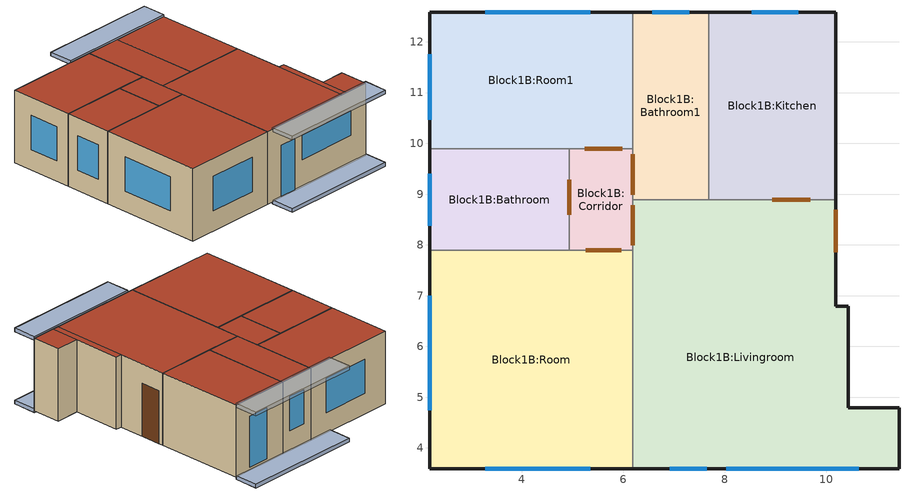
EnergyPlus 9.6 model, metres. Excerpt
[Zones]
Block1B:Kitchen
 floor ground (GroundFloor): 10.18,8.89 7.69,8.89 7.69,12.59 10.18,12.59 z0
 wall outside (ExternalWallBO.287): 10.18,8.89 10.18,12.59 7.69,12.59 z0:3
 wall to Block1B:Bathroom1 (Partition): 7.69,12.59 7.69,8.89 z0:3
 wall to Block1B:Livingroom (Partition): 7.69,8.89 10.18,8.89 z0:3
 window (triple_glazing): 9.45,12.59 8.53,12.59 z0.14:2.26
 door inside (InsideDoor): 8.94,8.89 9.69,8.89 z0.1:2.3
 roof outside (Roof): 7.69,8.89 10.18,8.89 10.18,12.59 7.69,12.59 z3
Block1B:Bathroom1
 floor ground (GroundFloor): 7.69,8.89 6.19,8.89 6.18,12.59 7.69,12.59 z0
 wall outside (ExternalWallBO.287): 7.69,12.59 6.18,12.59 z0:3
 wall to Block1B:Room1 (Partition): 6.18,12.59 6.19,9.89 z0:3
 wall to Block1B:Corridor (Partition): 6.19,9.89 6.19,8.89 z0:3
 wall to Block1B:Livingroom (Partition): 6.19,8.89 7.69,8.89 z0:3
 window (triple_glazing): 7.3,12.59 6.57,12.59 z0.84:2.26
 door inside (InsideDoor): 6.19,9.79 6.19,8.99 z0:2.19
 roof outside (Roof): 6.19,8.89 7.69,8.89 7.69,12.59 6.18,12.59 z3
Block1B:Livingroom
 floor ground (GroundFloor): 10.18,6.79 6.19,6.79 6.19,8.89 10.18,8.89 z0; 10.43,4.79 6.19,4.79 6.19,6.79 10.43,6.79 z0; 11.43,3.59 6.18,3.59 6.19,4.79 11.43,4.79 z0
 wall outside (ExternalWallBO.287): 6.18,3.59 11.43,3.59 11.43,4.79 10.43,4.79 10.43,6.79 10.18,6.79 10.18,8.89 z0:3
 wall to Block1B:Corridor (Partition_Rev): 6.19,8.89 6.19,7.89 z0:3
 wall to Block1B:Room (Partition): 6.19,7.89 6.18,3.59 z0:3
 window (triple_glazing): 8.03,3.59 10.64,3.59 z1.14:2.16; 6.92,3.59 7.64,3.59 z0.04:2.15
 door inside (InsideDoor_Rev): 6.19,8.78 6.19,7.99 z0:2.2
 door (ExternalDoor): 10.18,7.85 10.18,8.69 z0:2.2
 roof outside (Roof): 10.43,3.59 11.43,3.59 11.43,4.79 10.43,4.79 z3; 10.18,3.59 10.43,3.59 10.43,6.79 10.18,6.79 z3; 6.18,3.59 10.18,3.59 10.18,8.89 6.19,8.89 z3
Block1B:Room1
 floor ground (GroundFloor): 6.19,9.89 2.18,9.89 2.18,12.59 6.18,12.59 z0
 wall outside (ExternalWallBO.287): 6.18,12.59 2.18,12.59 2.18,9.89 z0:3
 wall to Block1B:Bathroom (Partition): 2.18,9.89 4.94,9.89 z0:3
 wall to Block1B:Corridor (Partition): 4.94,9.89 6.19,9.89 z0:3
 window (triple_glazing): 2.18,11.75 2.18,10.46 / 5.35,12.59 3.28,12.59 z0.84:2.26
 door inside (InsideDoor): 5.24,9.89 5.98,9.89 z0:2.19
 roof outside (Roof): 2.18,9.89 6.19,9.89 6.18,12.59 2.18,12.59 z3
Block1B:Corridor
 floor ground (GroundFloor): 6.19,7.89 4.94,7.89 4.94,9.89 6.19,9.89 z0
 wall to Block1B:Bathroom (Partition): 4.94,9.89 4.94,7.89 z0:3
 wall to Block1B:Room (Partition): 4.94,7.89 6.19,7.89 z0:3
 door inside (InsideDoor): 4.94,9.28 4.94,8.59 z0:2.19; 5.27,7.89 5.96,7.89 z0:2.2
 roof outside (Roof): 4.94,7.89 6.19,7.89 6.19,9.89 4.94,9.89 z3
Block1B:Bathroom
 floor ground (GroundFloor): 4.94,7.89 2.18,7.89 2.18,9.89 4.94,9.89 z0
 wall outside (ExternalWallBO.287): 2.18,9.89 2.18,7.89 z0:3
 wall to Block1B:Room (Partition): 2.18,7.89 4.94,7.89 z0:3
 window (triple_glazing): 2.18,9.4 2.18,8.37 z0.84:2.26
 roof outside (Roof): 2.18,7.89 4.94,7.89 4.94,9.89 2.18,9.89 z3
Block1B:Room
 floor ground (GroundFloor): 6.18,3.59 2.18,3.59 2.18,7.89 6.19,7.89 z0
 wall outside (ExternalWallBO.287): 2.18,7.89 2.18,3.59 6.18,3.59 z0:3
 window (triple_glazing): 2.18,7 2.18,4.74 / 3.28,3.59 5.35,3.59 z0.84:2.26
 roof outside (Roof): 2.18,3.59 6.18,3.59 6.19,7.89 2.18,7.89 z3
shading: 11.43,2.59 11.43,3.59 / 11.43,3.59 6.43,3.59 / 6.43,3.59 6.43,2.59 / 6.43,2.59 11.43,2.59 / 11.43,3.59 11.43,2.59 / 10.18,12.59 10.18,13.59 / 10.18,13.59 5.18,13.59 / 5.18,13.59 5.18,12.59 / 5.18,12.59 10.18,12.59 z-0.07:0.07; 11.43,2.59 11.43,3.59 / 11.43,3.59 6.43,3.59 / 6.43,3.59 6.43,2.59 / 6.43,2.59 11.43,2.59 / 11.43,3.59 11.43,2.59 / 10.18,12.59 10.18,13.59 / 10.18,13.59 5.18,13.59 / 5.18,13.59 5.18,12.59 / 5.18,12.59 10.18,12.59 z2.92:3.08; 11.43,2.59 6.43,2.59 6.43,3.59 11.43,3.59 z-0.07; 6.43,2.59 11.43,2.59 11.43,3.59 6.43,3.59 z0.07; 11.43,2.59 6.43,2.59 6.43,3.59 11.43,3.59 z2.92; 6.43,2.59 11.43,2.59 11.43,3.59 6.43,3.59 z3.08; 10.18,12.59 5.18,12.59 5.18,13.59 10.18,13.59 z-0.07; 5.18,12.59 10.18,12.59 10.18,13.59 5.18,13.59 z0.07; 10.18,12.59 5.18,12.59 5.18,13.59 10.18,13.59 z2.92; 5.18,12.59 10.18,12.59 10.18,13.59 5.18,13.59 z3.08
[Building]
Building: North Axis=0; Terrain=Suburbs; Loads Convergence Tolerance Value=0.04; Temperature Convergence Tolerance Value=0.4; Solar Distribution=FullExterior; Maximum Number of Warmup Days=25; Minimum Number of Warmup Days=6
[Site:Location]
Turin: Latitude=45.22; Longitude=7.65; Time Zone=1; Elevation=287
[SizingPeriod:DesignDay] Day of Month=15; Humidity Condition Type=WetBulb; Barometric Pressure=97924.4; Wind Direction=0; Rain Indicator=No; Snow Indicator=No
Name | Month | Day Type | Maximum DryBulb Temperature | Daily DryBulb Temperature Range | Wetbulb or DewPoint at Maximum DryBulb | Wind Speed | Daylight Saving Time Indicator | Solar Model Indicator | Sky Clearness
Summer Design Day Lug | 7 | SummerDesignDay | 30.9 | 10 | 22.3 | 0 | Yes | ASHRAEClearSky | 0.98
Winter Design Day | 1 | WinterDesignDay | -5.9 | 0 | -5.9 | 8.5 | No |  | 0
[Site:GroundTemperature:BuildingSurface]
18, 18, 18, 18, 18, 18, 18, 18, 18, 18, 18, 18
[Site:GroundTemperature:FCfactorMethod]
January Ground Temperature=1.99; February Ground Temperature=1.11; March Ground Temperature=2.67; April Ground Temperature=5.12; May Ground Temperature=11.52; June Ground Temperature=16.46; July Ground Temperature=19.79; August Ground Temperature=20.81; September Ground Temperature=19.08; October Ground Temperature=15.24; November Ground Temperature=10.12; December Ground Temperature=5.36
[Site:GroundTemperature:Shallow]
14, 14, 14, 14, 14, 14, 14, 14, 14, 14, 14, 14
[Site:GroundTemperature:Deep]
14, 14, 14, 14, 14, 14, 14, 14, 14, 14, 14, 14
[Site:GroundReflectance]
0.2, 0.2, 0.2, 0.2, 0.2, 0.2, 0.2, 0.2, 0.2, 0.2, 0.2, 0.2
[Site:GroundReflectance:SnowModifier]
2, 2
[Material] Roughness=Rough; Thermal Absorptance=0.9
Name | Thickness | Conductivity | Density | Specific Heat | Solar Absorptance | Visible Absorptance
Urea Formaldehyde Foam_.1327 | 0.1327 | 0.04 | 10 | 1400 | 0.6 | 0.6
Cast Concrete_.1 | 0.1 | 1.13 | 2000 | 1000 | 0.6 | 0.6
Floor/Roof Screed_.O7 | 0.07 | 0.41 | 1200 | 840 | 0.73 | 0.73
Timber Flooring_.O3 | 0.03 | 0.14 | 650 | 1200 | 0.78 | 0.78
Asphalt 1_.O1 | 0.01 | 0.7 | 2100 | 1000 | 0.85 | 0.9
MW Glass Wool (rolls)_.1445 | 0.798235 | 0.04 | 12 | 840 | 0.6 | 0.6
Plasterboard_.O13 | 0.013 | 0.25 | 2800 | 896 | 0.5 | 0.5
Gypsum Plasterboard_.O25 | 0.025 | 0.25 | 900 | 1000 | 0.5 | 0.5
Painted Oak_.O35 | 0.035 | 0.19 | 700 | 2390 | 0.5 | 0.5
Cement/plaster/mortar - cement plaster sand aggregate_.O25 | 0.025 | 0.72 | 1860 | 840 | 0.6 | 0.6
EPS Expanded Polystyrene (Heavyweight)_.1 | 0.443129 | 0.035 | 25 | 1400 | 0.6 | 0.6
Concrete Block (Medium)_.2 | 0.2 | 0.51 | 1400 | 1000 | 0.6 | 0.6
Gypsum Plastering_.O13 | 0.013 | 0.4 | 1000 | 1000 | 0.5 | 0.5
[Material:NoMass] Roughness=Rough; Thermal Absorptance=0.9; Solar Absorptance=0.7; Visible Absorptance=0.7
Name | Thermal Resistance
3_RVAL_3 | 0.18
5_RVAL_2; 6_RVAL_2 | 0.15
[WindowMaterial:Glazing] Optical Data Type=SpectralAverage; Thickness=0.003; Infrared Transmittance at Normal Incidence=0; Conductivity=0.9; Dirt Correction Factor for Solar and Visible Transmittance=1
Name | Solar Transmittance at Normal Incidence | Front Side Solar Reflectance at Normal Incidence | Back Side Solar Reflectance at Normal Incidence | Visible Transmittance at Normal Incidence | Front Side Visible Reflectance at Normal Incidence | Back Side Visible Reflectance at Normal Incidence | Front Side Infrared Hemispherical Emissivity | Back Side Infrared Hemispherical Emissivity
glass 2 | 0.837 | 0.075 | 0.075 | 0.898 | 0.081 | 0.081 | 0.84 | 0.84
glass 40 | 0.63 | 0.19 | 0.22 | 0.85 | 0.056 | 0.079 | 0.84 | 0.1
glass 41 | 0.63 | 0.22 | 0.19 | 0.85 | 0.079 | 0.056 | 0.1 | 0.84
[WindowMaterial:Gas]
air 12mm: Gas Type=Air; Thickness=0.012
[WindowMaterial:Blind]
blind_20001: Slat Orientation=Horizontal; Slat Width=0.025; Slat Separation=0.01875; Slat Thickness=0.001; Slat Angle=45; Slat Conductivity=0.9; Slat Beam Solar Transmittance=0; Front Side Slat Beam Solar Reflectance=0.8; Back Side Slat Beam Solar Reflectance=0.8; Slat Diffuse Solar Transmittance=0; Front Side Slat Diffuse Solar Reflectance=0.8; Back Side Slat Diffuse Solar Reflectance=0.8; Slat Beam Visible Transmittance=0; Front Side Slat Beam Visible Reflectance=0.8; Back Side Slat Beam Visible Reflectance=0.8; Slat Diffuse Visible Transmittance=0; Front Side Slat Diffuse Visible Reflectance=0.8; Back Side Slat Diffuse Visible Reflectance=0.8; Slat Infrared Hemispherical Transmittance=0; Front Side Slat Infrared Hemispherical Emissivity=0.9; Back Side Slat Infrared Hemispherical Emissivity=0.9; Blind to Glass Distance=0.015; Blind Top Opening Multiplier=0.5; Blind Bottom Opening Multiplier=0.5; Blind Left Side Opening Multiplier=0.5; Blind Right Side Opening Multiplier=0.5; Minimum Slat Angle=0; Maximum Slat Angle=180
[Construction]
GroundFloor: Urea Formaldehyde Foam_.1327, Cast Concrete_.1, Floor/Roof Screed_.O7, Timber Flooring_.O3
Roof: Asphalt 1_.O1, MW Glass Wool (rolls)_.1445, 3_RVAL_3, Plasterboard_.O13
Partition: Gypsum Plasterboard_.O25, 5_RVAL_2, Gypsum Plasterboard_.O25
Partition_Rev: Gypsum Plasterboard_.O25, 6_RVAL_2, Gypsum Plasterboard_.O25
InsideDoor; InsideDoor_Rev; ExternalDoor: Painted Oak_.O35
ExternalWallBO.287: Cement/plaster/mortar - cement plaster sand aggregate_.O25, EPS Expanded Polystyrene (Heavyweight)_.1, Concrete Block (Medium)_.2, Gypsum Plastering_.O13
triple_glazing: glass 40, air 12mm, glass 2, air 12mm, glass 41
[Zone] Type=1; Multiplier=1; Zone Inside Convection Algorithm=TARP; Part of Total Floor Area=Yes
Name | Volume | Floor Area
Block1B:Kitchen | 20.5431 | 6.8477
Block1B:Bathroom1 | 13.3294 | 4.4431
Block1B:Room1 | 24.5842 | 8.1947
Block1B:Corridor | 6.1031 | 2.0344
Block1B:Bathroom | 12.9907 | 4.3302
Block1B:Livingroom | 56.0253 | 18.6751
Block1B:Room | 41.8832 | 13.9611
[WindowShadingControl] Shading Type=InteriorBlind; Setpoint=18.5867; Shading Control Is Scheduled=No; Glare Control Is Active=No; Shading Device Material=blind_20001; Type of Slat Angle Control for Blinds=FixedSlatAngle; Setpoint 2=191.953; Multiple Surface Control Type=Sequential
Name | Zone | Shading Control Type | Daylighting Control Object | Fenestration Surface 1 | Fenestration Surface 2
1001-Block1B:Kitchen | Block1B:Kitchen | OnIfHighOutdoorAirTempAndHighSolarOnWindow | Block1B:Kitchen | Block1B:Kitchen_Wall_5_0_0_0_0_0_Win
1001-Block1B:Bathroom1 | Block1B:Bathroom1 | AlwaysOn | Block1B:Bathroom1 | Block1B:Bathroom1_Wall_6_0_0_0_0_0_Win
1001-Block1B:Room1 | Block1B:Room1 | AlwaysOn | Block1B:Room1 | Block1B:Room1_Wall_2_0_0_0_0_0_Win | Block1B:Room1_Wall_6_0_0_0_0_0_Win
1001-Block1B:Bathroom | Block1B:Bathroom | AlwaysOn | Block1B:Bathroom | Block1B:Bathroom_Wall_2_0_0_0_0_0_Win
1001-Block1B:Livingroom | Block1B:Livingroom | AlwaysOn | Block1B:Livingroom | Block1B:Livingroom_Wall_4_0_0_0_0_1_Win | Block1B:Livingroom_Wall_4_0_0_1_0_0_Win
1001-Block1B:Room | Block1B:Room | AlwaysOn | Block1B:Room | Block1B:Room_Wall_2_0_0_0_0_0_Win | Block1B:Room_Wall_3_0_0_0_0_0_Win
[People] Number of People Calculation Method=People/Area; Fraction Radiant=0.3; Sensible Heat Fraction=AutoCalculate; Carbon Dioxide Generation Rate=3.82e-08; Enable ASHRAE 55 Comfort Warnings=No; Mean Radiant Temperature Calculation Type=ZoneAveraged; Work Efficiency Schedule=Work efficiency; Clothing Insulation Calculation Method=ClothingInsulationSchedule; Air Velocity Schedule=AirVelocitySchedule
Name | Zone or ZoneList or Space or SpaceList | Number of People Schedule | People per Floor Area | Activity Level Schedule | Clothing Insulation Schedule
People Block1B:Kitchen | Block1B:Kitchen | Dwell_DomKitchen_Occ | 0.0237037 | Activity Schedule 11476 | Clothing Schedule 11476
People Block1B:Bathroom1 | Block1B:Bathroom1 | Dwell_DomToilet_Occ | 0.0243172 | Activity Schedule 11483 | Clothing Schedule 11483
People Block1B:Room1 | Block1B:Room1 | Dwell_DomBed_Occ | 0.0229388 | Activity Schedule 11491 | Clothing Schedule 11491
People Block1B:Corridor | Block1B:Corridor | Dwell_DomCirculation_Occ | 0.0155039 | Activity Schedule 11499 | Clothing Schedule 11499
People Block1B:Bathroom | Block1B:Bathroom | Dwell_DomToilet_Occ | 0.0243172 | Activity Schedule 11507 | Clothing Schedule 11507
People Block1B:Livingroom | Block1B:Livingroom | Dwell_DomDining_Occ | 0.04 | Activity Schedule 11514 | Clothing Schedule 11514
People Block1B:Room | Block1B:Room | Dwell_DomBed_Occ | 0.0229388 | Activity Schedule 11527 | Clothing Schedule 11527
[Lights] Design Level Calculation Method=Watts/Area; Watts per Zone Floor Area=9.41347; Return Air Fraction=0; Fraction Radiant=0.42; Fraction Visible=0.18; Fraction Replaceable=1
Name | Zone or ZoneList or Space or SpaceList | Schedule | EndUse Subcategory
Block1B:Kitchen General lighting | Block1B:Kitchen | Dwell_DomKitchen_Light | ELECTRIC EQUIPMENT#Block1B:Kitchen#GeneralLights
Block1B:Bathroom1 General lighting | Block1B:Bathroom1 | Dwell_DomToilet_Light | ELECTRIC EQUIPMENT#Block1B:Bathroom1#GeneralLights
Block1B:Room1 General lighting | Block1B:Room1 | Dwell_DomBed_Light | ELECTRIC EQUIPMENT#Block1B:Room1#GeneralLights
Block1B:Corridor General lighting | Block1B:Corridor | Dwell_DomCirculation_Light | ELECTRIC EQUIPMENT#Block1B:Corridor#GeneralLights
Block1B:Bathroom General lighting | Block1B:Bathroom | Dwell_DomToilet_Light | ELECTRIC EQUIPMENT#Block1B:Bathroom#GeneralLights
Block1B:Livingroom General lighting | Block1B:Livingroom | Dwell_DomDining_Light | ELECTRIC EQUIPMENT#Block1B:Livingroom#GeneralLights
Block1B:Room General lighting | Block1B:Room | Dwell_DomBed_Light | ELECTRIC EQUIPMENT#Block1B:Room#GeneralLights
[OtherEquipment] Fuel Type=Electricity; Design Level Calculation Method=Watts/Area; Fraction Latent=0; Fraction Radiant=0.2; Fraction Lost=0; Carbon Dioxide Generation Rate=0
Name | Zone or ZoneList or Space or SpaceList | Schedule | Power per Zone Floor Area | EndUse Subcategory
Block1B:Kitchen Equipment gain 1 | Block1B:Kitchen | Dwell_DomKitchen_Equip | 30.28 | ELECTRIC EQUIPMENT#Block1B:Kitchen#05
Block1B:Bathroom1 Equipment gain 1 | Block1B:Bathroom1 | Dwell_DomToilet_Equip | 1.61 | ELECTRIC EQUIPMENT#Block1B:Bathroom1#05
Block1B:Room1 Equipment gain 1 | Block1B:Room1 | Dwell_DomBed_Equip | 3.58 | ELECTRIC EQUIPMENT#Block1B:Room1#05
Block1B:Corridor Equipment gain 1 | Block1B:Corridor | Dwell_DomCirculation_Equip | 1.57 | ELECTRIC EQUIPMENT#Block1B:Corridor#05
Block1B:Bathroom Equipment gain 1 | Block1B:Bathroom | Dwell_DomToilet_Equip | 1.61 | ELECTRIC EQUIPMENT#Block1B:Bathroom#05
Block1B:Livingroom Equipment gain 1 | Block1B:Livingroom | Dwell_DomDining_Equip | 3.06 | ELECTRIC EQUIPMENT#Block1B:Livingroom#05
Block1B:Room Equipment gain 1 | Block1B:Room | Dwell_DomBed_Equip | 3.58 | ELECTRIC EQUIPMENT#Block1B:Room#05
[Daylighting:Controls] Daylighting Method=SplitFlux; Availability Schedule=On; Lighting Control Type=Continuous; Minimum Input Power Fraction for Continuous or ContinuousOff Dimming Control=0.1; Minimum Light Output Fraction for Continuous or ContinuousOff Dimming Control=0.1; Number of Stepped Control Steps=1; Probability Lighting will be Reset When Needed in Manual Stepped Control=1; Glare Calculation Azimuth Angle of View Direction Clockwise from Zone yAxis=0; Maximum Allowable Discomfort Glare Index=22; DElight Gridding Resolution=1; Fraction of Lights Controlled by Reference Point 1=1
Name | Zone or Space | Glare Calculation Daylighting Reference Point | Daylighting Reference Point 1 | Illuminance Setpoint at Reference Point 1
Block1B:Kitchen | Block1B:Kitchen | Block1B:Kitchen Ref Point 1 | Block1B:Kitchen Ref Point 1 | 300
Block1B:Bathroom1 | Block1B:Bathroom1 | Block1B:Bathroom1 Ref Point 1 | Block1B:Bathroom1 Ref Point 1 | 100
Block1B:Room1 | Block1B:Room1 | Block1B:Room1 Ref Point 1 | Block1B:Room1 Ref Point 1 | 100
Block1B:Corridor | Block1B:Corridor | Block1B:Corridor Ref Point 1 | Block1B:Corridor Ref Point 1 | 100
Block1B:Bathroom | Block1B:Bathroom | Block1B:Bathroom Ref Point 1 | Block1B:Bathroom Ref Point 1 | 100
Block1B:Livingroom | Block1B:Livingroom | Block1B:Livingroom Ref Point 1 | Block1B:Livingroom Ref Point 1 | 150
Block1B:Room | Block1B:Room | Block1B:Room Ref Point 1 | Block1B:Room Ref Point 1 | 100
[ZoneInfiltration:DesignFlowRate] Schedule=On 24/7; Design Flow Rate Calculation Method=Flow/zone; Constant Term Coefficient=1; Temperature Term Coefficient=0; Velocity Term Coefficient=0; Velocity Squared Term Coefficient=0
Name | Zone or ZoneList | Design Flow Rate
Block1B:Kitchen Infiltration | Block1B:Kitchen | 0.002853
Block1B:Bathroom1 Infiltration | Block1B:Bathroom1 | 0.001851
Block1B:Room1 Infiltration | Block1B:Room1 | 0.003414
Block1B:Corridor Infiltration | Block1B:Corridor | 0.000848
Block1B:Bathroom Infiltration | Block1B:Bathroom | 0.001804
Block1B:Livingroom Infiltration | Block1B:Livingroom | 0.007781
Block1B:Room Infiltration | Block1B:Room | 0.005817
[ZoneVentilation:DesignFlowRate] Schedule=Summer (Northern Hemisphere); Design Flow Rate Calculation Method=AirChanges/Hour; Air Changes per Hour=5.23065; Ventilation Type=NATURAL; Fan Pressure Rise=0; Fan Total Efficiency=1; Constant Term Coefficient=1; Temperature Term Coefficient=0; Velocity Term Coefficient=0; Velocity Squared Term Coefficient=0; Minimum Indoor Temperature=24; Maximum Indoor Temperature=100; Delta Temperature=2; Minimum Outdoor Temperature=-100; Maximum Outdoor Temperature=26; Maximum Wind Speed=40
Name | Zone or ZoneList
Block1B:Kitchen Nat Vent | Block1B:Kitchen
Block1B:Bathroom1 Nat Vent | Block1B:Bathroom1
Block1B:Room1 Nat Vent | Block1B:Room1
Block1B:Corridor Nat Vent | Block1B:Corridor
Block1B:Bathroom Nat Vent | Block1B:Bathroom
Block1B:Livingroom Nat Vent | Block1B:Livingroom
Block1B:Room Nat Vent | Block1B:Room
[DesignSpecification:ZoneAirDistribution] Zone Air Distribution Effectiveness in Cooling Mode=1; Zone Air Distribution Effectiveness in Heating Mode=1
Block1B:Kitchen; Block1B:Bathroom1; Block1B:Room1; Block1B:Corridor; Block1B:Bathroom; Block1B:Livingroom; Block1B:Room
[Sizing:Zone] Zone Cooling Design Supply Air Temperature Input Method=SupplyAirTemperature; Zone Cooling Design Supply Air Temperature=12; Zone Cooling Design Supply Air Temperature Difference=0; Zone Heating Design Supply Air Temperature Input Method=SupplyAirTemperature; Zone Heating Design Supply Air Temperature=35; Zone Heating Design Supply Air Temperature Difference=0; Zone Cooling Design Supply Air Humidity Ratio=0.0077; Zone Heating Design Supply Air Humidity Ratio=0.0156; Zone Heating Sizing Factor=1.25; Zone Cooling Sizing Factor=1.15; Cooling Design Air Flow Method=DesignDay; Cooling Minimum Air Flow Fraction=0; Heating Design Air Flow Method=DesignDay; Account for Dedicated Outdoor Air System=No; Dedicated Outdoor Air System Control Strategy=NeutralSupplyAir; Dedicated Outdoor Air Low Setpoint Temperature for Design=autosize; Dedicated Outdoor Air High Setpoint Temperature for Design=autosize
Name | Design Specification Zone Air Distribution Object
Block1B:Kitchen | Block1B:Kitchen
Block1B:Bathroom1 | Block1B:Bathroom1
Block1B:Room1 | Block1B:Room1
Block1B:Corridor | Block1B:Corridor
Block1B:Bathroom | Block1B:Bathroom
Block1B:Livingroom | Block1B:Livingroom
Block1B:Room | Block1B:Room
[ZoneControl:Thermostat] Control Type Schedule=Zone Control Type Sched
Name | Zone or ZoneList | Control 1
Block1B:Kitchen Thermostat | Block1B:Kitchen | Dual Setpoint - Zone Block1B:Kitchen
Block1B:Bathroom1 Thermostat | Block1B:Bathroom1 | Dual Setpoint - Zone Block1B:Bathroom1
Block1B:Room1 Thermostat | Block1B:Room1 | Dual Setpoint - Zone Block1B:Room1
Block1B:Corridor Thermostat | Block1B:Corridor | Dual Setpoint - Zone Block1B:Corridor
Block1B:Bathroom Thermostat | Block1B:Bathroom | Dual Setpoint - Zone Block1B:Bathroom
Block1B:Livingroom Thermostat | Block1B:Livingroom | Dual Setpoint - Zone Block1B:Livingroom
Block1B:Room Thermostat | Block1B:Room | Dual Setpoint - Zone Block1B:Room
[ThermostatSetpoint:DualSetpoint]
Name | Heating Setpoint Temperature Schedule | Cooling Setpoint Temperature Schedule
Dual Setpoint - Zone Block1B:Kitchen | Block1B:Kitchen Heating Setpoint Schedule | Block1B:Kitchen Cooling SP Sch
Dual Setpoint - Zone Block1B:Bathroom1 | Block1B:Bathroom1 Heating Setpoint Schedule | Block1B:Bathroom1 Cooling SP Sch
Dual Setpoint - Zone Block1B:Room1 | Block1B:Room1 Heating Setpoint Schedule | Block1B:Room1 Cooling SP Sch
Dual Setpoint - Zone Block1B:Corridor | Block1B:Corridor Heating Setpoint Schedule | Block1B:Corridor Cooling SP Sch
Dual Setpoint - Zone Block1B:Bathroom | Block1B:Bathroom Heating Setpoint Schedule | Block1B:Bathroom Cooling SP Sch
Dual Setpoint - Zone Block1B:Livingroom | Block1B:Livingroom Heating Setpoint Schedule | Block1B:Livingroom Cooling SP Sch
Dual Setpoint - Zone Block1B:Room | Block1B:Room Heating Setpoint Schedule | Block1B:Room Cooling SP Sch
[ZoneHVAC:IdealLoadsAirSystem] Maximum Heating Supply Air Temperature=35; Minimum Cooling Supply Air Temperature=12; Maximum Heating Supply Air Humidity Ratio=0.0156; Minimum Cooling Supply Air Humidity Ratio=0.0077; Heating Limit=LimitCapacity; Maximum Heating Air Flow Rate=Autosize; Maximum Sensible Heating Capacity=Autosize; Cooling Limit=LimitFlowRateAndCapacity; Maximum Cooling Air Flow Rate=Autosize; Maximum Total Cooling Capacity=Autosize; Dehumidification Control Type=None; Humidification Control Type=None; Outdoor Air Economizer Type=NoEconomizer; Heat Recovery Type=None
Name | Heating Availability Schedule | Cooling Availability Schedule
Block1B:Kitchen Ideal Loads Air | Block1B:Kitchen Heating Availability Sch | Block1B:Kitchen Cooling Availability Sch
Block1B:Bathroom1 Ideal Loads Air | Block1B:Bathroom1 Heating Availability Sch | Block1B:Bathroom1 Cooling Availability Sch
Block1B:Room1 Ideal Loads Air | Block1B:Room1 Heating Availability Sch | Block1B:Room1 Cooling Availability Sch
Block1B:Corridor Ideal Loads Air | Block1B:Corridor Heating Availability Sch | Block1B:Corridor Cooling Availability Sch
Block1B:Bathroom Ideal Loads Air | Block1B:Bathroom Heating Availability Sch | Block1B:Bathroom Cooling Availability Sch
Block1B:Livingroom Ideal Loads Air | Block1B:Livingroom Heating Availability Sch | Block1B:Livingroom Cooling Availability Sch
Block1B:Room Ideal Loads Air | Block1B:Room Heating Availability Sch | Block1B:Room Cooling Availability Sch
[Zone equipment]
Block1B:Kitchen: Block1B:Kitchen Ideal Loads Air
Block1B:Bathroom1: Block1B:Bathroom1 Ideal Loads Air
Block1B:Room1: Block1B:Room1 Ideal Loads Air
Block1B:Corridor: Block1B:Corridor Ideal Loads Air
Block1B:Bathroom: Block1B:Bathroom Ideal Loads Air
Block1B:Livingroom: Block1B:Livingroom Ideal Loads Air
Block1B:Room: Block1B:Room Ideal Loads Air
[EnergyManagementSystem:Sensor]
Name | OutputVariable or OutputMeter Index Key | OutputVariable or OutputMeter
Tin_Kitchen | Block1B:Kitchen | Zone Mean Air Temperature
Tin_Bathroom1 | Block1B:Bathroom1 | Zone Mean Air Temperature
Tin_Room1 | Block1B:Room1 | Zone Mean Air Temperature
Tin_Corridor | Block1B:Corridor | Zone Mean Air Temperature
Tin_Bathroom | Block1B:Bathroom | Zone Mean Air Temperature
Tin_Linvingroom | Block1B:Livingroom | Zone Mean Air Temperature
Tin_Room | Block1B:Room | Zone Mean Air Temperature
Tout | Environment | Site Outdoor Air Drybulb Temperature
Rad | Environment | Site Direct Solar Radiation Rate per Area
[ENERGYMANAGEMENTSYSTEM:SENSOR]
Electricity_Facility: OutputVariable or OutputMeter Index Key=Facility; OutputVariable or OutputMeter=Electricity:Facility
[EnergyManagementSystem:Actuator] Actuated Component Type=Window Shading Control; Actuated Component Control Type=Control Status
Name | Actuated Component Unique
Block1B:Bathroom1_Wall_6_0_0_0_0_0_Win_Shading_Deploy_Status | Block1B:Bathroom1_Wall_6_0_0_0_0_0_Win
Block1B:Room1_Wall_2_0_0_0_0_0_Win_Shading_Deploy_Status | Block1B:Room1_Wall_2_0_0_0_0_0_Win
Block1B:Room1_Wall_6_0_0_0_0_0_Win_Shading_Deploy_Status | Block1B:Room1_Wall_6_0_0_0_0_0_Win
Block1B:Bathroom_Wall_2_0_0_0_0_0_Win_Shading_Deploy_Status | Block1B:Bathroom_Wall_2_0_0_0_0_0_Win
Block1B:Livingroom_Wall_4_0_0_0_0_1_Win_Shading_Deploy_Status | Block1B:Livingroom_Wall_4_0_0_0_0_1_Win
Block1B:Livingroom_Wall_4_0_0_1_0_0_Win_Shading_Deploy_Status | Block1B:Livingroom_Wall_4_0_0_1_0_0_Win
Block1B:Room_Wall_2_0_0_0_0_0_Win_Shading_Deploy_Status | Block1B:Room_Wall_2_0_0_0_0_0_Win
Block1B:Room_Wall_3_0_0_0_0_0_Win_Shading_Deploy_Status | Block1B:Room_Wall_3_0_0_0_0_0_Win
[ENERGYMANAGEMENTSYSTEM:PROGRAMCALLINGMANAGER]
SBEP EMS Runtime: BeginTimestepBeforePredictor; donothing
Window Shading Device EMS Controller: BeginTimestepBeforePredictor; Set_Shade_Control_State
Init Window Shading Device Control Constants: BeginNewEnvironment; InitializeShadeControlFlags
[EnergyManagementSystem:Program]
Set_Shade_Control_State: RUN Set_Globals; RUN Compute_ToutThresh; IF Tin_Bathroom1 > X && Rad > Y && Tout > ToutTh; SET Block1B:Bathroom1_Wall_6_0_0_0_0_0_Win_Shading_Deploy_Status = Shade_Status_Interior_Blind_On; ELSE; SET Block1B:Bathroom1_Wall_6_0_0_0_0_0_Win_Shading_Deploy_Status = Shade_Status_Off; ENDIF; IF Tin_Room1 > X && Rad > Y && Tout > ToutTh; SET Block1B:Room1_Wall_2_0_0_0_0_0_Win_Shading_Deploy_Status = Shade_Status_Interior_Blind_On; SET Block1B:Room1_Wall_6_0_0_0_0_0_Win_Shading_Deploy_Status = Shade_Status_Interior_Blind_On; ELSE; SET Block1B:Room1_Wall_2_0_0_0_0_0_Win_Shading_Deploy_Status = Shade_Status_Off; SET Block1B:Room1_Wall_6_0_0_0_0_0_Win_Shading_Deploy_Status = Shade_Status_Off; ENDIF; IF Tin_Bathroom > X && Rad > Y && Tout > ToutTh; SET Block1B:Bathroom_Wall_2_0_0_0_0_0_Win_Shading_Deploy_Status = Shade_Status_Interior_Blind_On; ELSE; SET Block1B:Bathroom_Wall_2_0_0_0_0_0_Win_Shading_Deploy_Status = Shade_Status_Off; ENDIF; IF Tin_Linvingroom > X && Rad > Y && Tout > ToutTh; SET Block1B:Livingroom_Wall_4_0_0_0_0_1_Win_Shading_Deploy_Status = Shade_Status_Interior_Blind_On; SET Block1B:Livingroom_Wall_4_0_0_1_0_0_Win_Shading_Deploy_Status = Shade_Status_Interior_Blind_On; ELSE; SET Block1B:Livingroom_Wall_4_0_0_0_0_1_Win_Shading_Deploy_Status = Shade_Status_Off; SET Block1B:Livingroom_Wall_4_0_0_1_0_0_Win_Shading_Deploy_Status = Shade_Status_Off; ENDIF; IF Tin_Room > X && Rad > Y && Tout > ToutTh; SET Block1B:Room_Wall_2_0_0_0_0_0_Win_Shading_Deploy_Status = Shade_Status_Interior_Blind_On; SET Block1B:Room_Wall_3_0_0_0_0_0_Win_Shading_Deploy_Status = Shade_Status_Interior_Blind_On; ELSE; SET Block1B:Room_Wall_2_0_0_0_0_0_Win_Shading_Deploy_Status = Shade_Status_Off; SET Block1B:Room_Wall_3_0_0_0_0_0_Win_Shading_Deploy_Status = Shade_Status_Off; ENDIF
InitializeShadeControlFlags: Set Shade_Status_None = 0.0 - 1.0; Set Shade_Status_Off = 0.0; Set Shade_Status_Interior_Shade_On = 1.0; Set Shade_Status_Switchable_Dark = 2.0; Set Shade_Status_Exterior_Shade_On = 3.0; Set Shade_Status_Interior_Blind_On = 6.0; Set Shade_Status_Exterior_Blind_On = 7.0; Set Shade_Status_Between_Glass_Shade_On = 8.0; Set Shade_Status_Between_Glass_Blind_On = 9.0
[EnergyManagementSystem:Subroutine]
Compute_ToutThresh: SET ToutTh = @TrendAverage ToutLog 1008; SET ToutTh = ToutTh + Z; IF ToutTh > 33; SET ToutTh = 33; ENDIF
Set_Globals: SET X = 24; SET Y = 300; SET Z = -2
[EnergyManagementSystem:GlobalVariable]
X
Y
Z
ToutTh
Shade_Status_None
Shade_Status_Off
Shade_Status_Interior_Shade_On
Shade_Status_Switchable_Dark
Shade_Status_Exterior_Shade_On
Shade_Status_Interior_Blind_On
Shade_Status_Exterior_Blind_On
Shade_Status_Between_Glass_Shade_On
Shade_Status_Between_Glass_Blind_On
[ENERGYMANAGEMENTSYSTEM:GLOBALVARIABLE]
SBEP_Keepalive
[ENERGYMANAGEMENTSYSTEM:OUTPUTVARIABLE]
Electricity_Facility: EMS Variable=Electricity_Facility; Type of Data in Variable=Summed; Update Frequency=SystemTimestep
[EnergyManagementSystem:TrendVariable]
ToutLog: EMS Variable=Tout; Number of Timesteps to be Logged=1200
[EXTERNALINTERFACE:FUNCTIONALMOCKUPUNITEXPORT:FROM:VARIABLE]
Name | OutputVariable Index Key | OutputVariable | FMU Variable
 | EMS | Electricity_Facility | Electricity_Facility
 | BLOCK1B:KITCHEN | Zone Mean Air Temperature | Zone_Mean_Air_Temperature_KITCHEN
[EXTERNALINTERFACE:FUNCTIONALMOCKUPUNITEXPORT:TO:ACTUATOR]
KITCHEN_Heating_Setpoint: Actuated Component Unique=BLOCK1B:KITCHEN; Actuated Component Type=Zone Temperature Control; Actuated Component Control Type=Heating Setpoint; FMU Variable=KITCHEN_Heating_Setpoint_FMU; Initial Value=20
[WaterUse:Equipment]
Name | EndUse Subcategory | Peak Flow Rate | Flow Rate Fraction Schedule | Target Temperature Schedule | Hot Water Supply Temperature Schedule | Cold Water Supply Temperature Schedule | Zone
DHW Block1B:Kitchen | DHW Block1B:Kitchen | 5.25591e-07 | Dwell_DomKitchen_Occ | DHW Supply Temperature Block1B:Kitchen | DHW Supply Temperature Block1B:Kitchen | DHW Mains Temperature Block1B:Kitchen | Block1B:Kitchen
DHW Block1B:Bathroom1 | DHW Block1B:Bathroom1 | 1.1294e-06 | Dwell_DomToilet_Occ | DHW Supply Temperature Block1B:Bathroom1 | DHW Supply Temperature Block1B:Bathroom1 | DHW Mains Temperature Block1B:Bathroom1 | Block1B:Bathroom1
DHW Block1B:Room1 | DHW Block1B:Room1 | 1.37879e-07 | Dwell_DomBed_Occ | DHW Supply Temperature Block1B:Room1 | DHW Supply Temperature Block1B:Room1 | DHW Mains Temperature Block1B:Room1 | Block1B:Room1
DHW Block1B:Corridor | DHW Block1B:Corridor | 9.08338e-08 | Dwell_DomCirculation_Occ | DHW Supply Temperature Block1B:Corridor | DHW Supply Temperature Block1B:Corridor | DHW Mains Temperature Block1B:Corridor | Block1B:Corridor
DHW Block1B:Bathroom | DHW Block1B:Bathroom | 1.10071e-06 | Dwell_DomToilet_Occ | DHW Supply Temperature Block1B:Bathroom | DHW Supply Temperature Block1B:Bathroom | DHW Mains Temperature Block1B:Bathroom | Block1B:Bathroom
DHW Block1B:Livingroom | DHW Block1B:Livingroom | 1.02772e-06 | Dwell_DomDining_Occ | DHW Supply Temperature Block1B:Livingroom | DHW Supply Temperature Block1B:Livingroom | DHW Mains Temperature Block1B:Livingroom | Block1B:Livingroom
DHW Block1B:Room | DHW Block1B:Room | 2.34901e-07 | Dwell_DomBed_Occ | DHW Supply Temperature Block1B:Room | DHW Supply Temperature Block1B:Room | DHW Mains Temperature Block1B:Room | Block1B:Room
[Schedule:Day:Hourly]
Summer Control Type Day Sch; Winter Control Type Day Sch: 4, 4, 4, 4, 4, 4, 4, 4, 4, 4, 4, 4, 4, 4, 4, 4, 4, 4, 4, 4, 4, 4, 4, 4
[Schedule:Week:Daily]
Summer Control Type Week Sch: Summer Control Type Day Sch, Summer Control Type Day Sch, Summer Control Type Day Sch, Summer Control Type Day Sch, Summer Control Type Day Sch, Summer Control Type Day Sch, Summer Control Type Day Sch, Summer Control Type Day Sch, Summer Control Type Day Sch, Summer Control Type Day Sch, Summer Control Type Day Sch, Summer Control Type Day Sch
Winter Control Type Week Sch: Winter Control Type Day Sch, Winter Control Type Day Sch, Winter Control Type Day Sch, Winter Control Type Day Sch, Winter Control Type Day Sch, Winter Control Type Day Sch, Winter Control Type Day Sch, Winter Control Type Day Sch, Winter Control Type Day Sch, Winter Control Type Day Sch, Winter Control Type Day Sch, Winter Control Type Day Sch
[Schedule:Year]
Zone Control Type Sched: Winter Control Type Week Sch, 1, 1, 3, 31, Summer Control Type Week Sch, 4, 1, 9, 30, Winter Control Type Week Sch, 10, 1, 12, 31
[Schedule:Compact]
On; On 24/7: Through: 12/31, For: AllDays, Until: 24:00, 1
Work efficiency: Through: 12/31, For: AllDays, Until: 24:00, 0
AirVelocitySchedule: Through: 12/31, For: AllDays, Until: 24:00, .137
Summer (Northern Hemisphere); Block1B:Kitchen Cooling Availability Sch; Block1B:Bathroom1 Cooling Availability Sch; Block1B:Room1 Cooling Availability Sch; Block1B:Corridor Cooling Availability Sch; Block1B:Bathroom Cooling Availability Sch; Block1B:Livingroom Cooling Availability Sch; Block1B:Room Cooling Availability Sch: Through: 31 Mar, For: AllDays, Until: 24:00, 0, Through: 30 Sep, For: AllDays, Until: 24:00, 1, Through: 31 Dec, For: AllDays, Until: 24:00, 0
Dwell_DomToilet_Occ; Dwell_DomDining_Occ: Through: 31 Dec, For: Weekdays SummerDesignDay, Until: 06:00, 0, Until: 07:00, 0.25, Until: 09:00, 1, Until: 10:00, 0.25, Until: 18:00, 0, Until: 19:00, 0.5, Until: 21:00, 1, Until: 22:00, 0.3, Until: 24:00, 0, For: Weekends, Until: 06:00, 0, Until: 07:00, 0.25, Until: 09:00, 1, Until: 10:00, 0.25, Until: 18:00, 0, Until: 19:00, 0.5, Until: 21:00, 1, Until: 22:00, 0.3, Until: 24:00, 0, For: Holidays, Until: 06:00, 0, Until: 07:00, 0.25, Until: 09:00, 1, Until: 10:00, 0.25, Until: 18:00, 0, Until: 19:00, 0.5, Until: 21:00, 1, Until: 22:00, 0.3, Until: 24:00, 0, For: WinterDesignDay AllOtherDays, Until: 24:00, 0
Dwell_DomToilet_Light; Dwell_DomDining_Light: Through: 31 Dec, For: Weekdays SummerDesignDay, Until: 06:00, 0, Until: 10:00, 1, Until: 18:00, 0, Until: 22:00, 1, Until: 24:00, 0, For: Weekends, Until: 06:00, 0, Until: 10:00, 1, Until: 18:00, 0, Until: 22:00, 1, Until: 24:00, 0, For: Holidays, Until: 06:00, 0, Until: 10:00, 1, Until: 18:00, 0, Until: 22:00, 1, Until: 24:00, 0, For: WinterDesignDay AllOtherDays, Until: 24:00, 0
Dwell_DomToilet_Equip: Through: 31 Dec, For: Weekdays SummerDesignDay, Until: 07:00, 0.06196, Until: 08:00, 0.53098, Until: 09:00, 1, Until: 10:00, 0.53098, Until: 17:00, 0.06196, Until: 18:00, 0.29647, Until: 19:00, 0.53098, Until: 20:00, 0.76549, Until: 22:00, 1, Until: 23:00, 0.76549, Until: 24:00, 0.29647, For: Weekends, Until: 07:00, 0.06196, Until: 08:00, 0.53098, Until: 09:00, 1, Until: 10:00, 0.53098, Until: 17:00, 0.06196, Until: 18:00, 0.29647, Until: 19:00, 0.53098, Until: 20:00, 0.76549, Until: 22:00, 1, Until: 23:00, 0.76549, Until: 24:00, 0.29647, For: Holidays, Until: 07:00, 0.06196, Until: 08:00, 0.53098, Until: 09:00, 1, Until: 10:00, 0.53098, Until: 17:00, 0.06196, Until: 18:00, 0.29647, Until: 19:00, 0.53098, Until: 20:00, 0.76549, Until: 22:00, 1, Until: 23:00, 0.76549, Until: 24:00, 0.29647, For: WinterDesignDay AllOtherDays, Until: 24:00, 0
Dwell_DomBed_Occ: Through: 31 Dec, For: Weekdays SummerDesignDay, Until: 07:00, 1, Until: 08:00, 0.5, Until: 09:00, 0.25, Until: 22:00, 0, Until: 23:00, 0.25, Until: 24:00, 0.75, For: Weekends, Until: 07:00, 1, Until: 08:00, 0.5, Until: 09:00, 0.25, Until: 22:00, 0, Until: 23:00, 0.25, Until: 24:00, 0.75, For: Holidays, Until: 07:00, 1, Until: 08:00, 0.5, Until: 09:00, 0.25, Until: 22:00, 0, Until: 23:00, 0.25, Until: 24:00, 0.75, For: WinterDesignDay AllOtherDays, Until: 24:00, 0
Dwell_DomBed_Light; Dwell_DomKitchen_Occ: Through: 31 Dec, For: Weekdays SummerDesignDay, Until: 07:00, 0, Until: 10:00, 1, Until: 19:00, 0, Until: 23:00, 0.2, Until: 24:00, 0, For: Weekends, Until: 07:00, 0, Until: 10:00, 1, Until: 19:00, 0, Until: 23:00, 0.2, Until: 24:00, 0, For: Holidays, Until: 07:00, 0, Until: 10:00, 1, Until: 19:00, 0, Until: 23:00, 0.2, Until: 24:00, 0, For: WinterDesignDay AllOtherDays, Until: 24:00, 0
Dwell_DomBed_Equip: Through: 31 Dec, For: Weekdays SummerDesignDay, Until: 07:00, 0.06993, Until: 08:00, 0.53497, Until: 09:00, 1, Until: 10:00, 0.53497, Until: 17:00, 0.06993, Until: 18:00, 0.30245, Until: 19:00, 0.53497, Until: 20:00, 0.76748, Until: 22:00, 1, Until: 23:00, 0.76748, Until: 24:00, 0.30245, For: Weekends, Until: 07:00, 0.06993, Until: 08:00, 0.53497, Until: 09:00, 1, Until: 10:00, 0.53497, Until: 17:00, 0.06993, Until: 18:00, 0.30245, Until: 19:00, 0.53497, Until: 20:00, 0.76748, Until: 22:00, 1, Until: 23:00, 0.76748, Until: 24:00, 0.30245, For: Holidays, Until: 07:00, 0.06993, Until: 08:00, 0.53497, Until: 09:00, 1, Until: 10:00, 0.53497, Until: 17:00, 0.06993, Until: 18:00, 0.30245, Until: 19:00, 0.53497, Until: 20:00, 0.76748, Until: 22:00, 1, Until: 23:00, 0.76748, Until: 24:00, 0.30245, For: WinterDesignDay AllOtherDays, Until: 24:00, 0
Dwell_DomDining_Equip: Through: 31 Dec, For: Weekdays SummerDesignDay, Until: 06:00, 0.08157, Until: 07:00, 0.31118, Until: 09:00, 1, Until: 10:00, 0.31118, Until: 18:00, 0.08157, Until: 19:00, 0.54079, Until: 21:00, 1, Until: 22:00, 0.3571, Until: 24:00, 0.08157, For: Weekends, Until: 06:00, 0.08157, Until: 07:00, 0.31118, Until: 09:00, 1, Until: 10:00, 0.31118, Until: 18:00, 0.08157, Until: 19:00, 0.54079, Until: 21:00, 1, Until: 22:00, 0.3571, Until: 24:00, 0.08157, For: Holidays, Until: 06:00, 0.08157, Until: 07:00, 0.31118, Until: 09:00, 1, Until: 10:00, 0.31118, Until: 18:00, 0.08157, Until: 19:00, 0.54079, Until: 21:00, 1, Until: 22:00, 0.3571, Until: 24:00, 0.08157, For: WinterDesignDay AllOtherDays, Until: 24:00, 0
Dwell_DomKitchen_Light: Through: 31 Dec, For: Weekdays SummerDesignDay, Until: 07:00, 0, Until: 10:00, 1, Until: 19:00, 0, Until: 23:00, 1, Until: 24:00, 0, For: Weekends, Until: 07:00, 0, Until: 10:00, 1, Until: 19:00, 0, Until: 23:00, 1, Until: 24:00, 0, For: Holidays, Until: 07:00, 0, Until: 10:00, 1, Until: 19:00, 0, Until: 23:00, 1, Until: 24:00, 0, For: WinterDesignDay AllOtherDays, Until: 24:00, 0
Dwell_DomKitchen_Equip: Through: 31 Dec, For: Weekdays SummerDesignDay, Until: 07:00, 0.06605, Until: 10:00, 1, Until: 19:00, 0.06605, Until: 23:00, 0.25284, Until: 24:00, 0.06605, For: Weekends, Until: 07:00, 0.06605, Until: 10:00, 1, Until: 19:00, 0.06605, Until: 23:00, 0.25284, Until: 24:00, 0.06605, For: Holidays, Until: 07:00, 0.06605, Until: 10:00, 1, Until: 19:00, 0.06605, Until: 23:00, 0.25284, Until: 24:00, 0.06605, For: WinterDesignDay AllOtherDays, Until: 24:00, 0
Dwell_DomCirculation_Occ: Through: 31 Dec, For: Weekdays SummerDesignDay, Until: 07:00, 0, Until: 10:00, 1, Until: 19:00, 0, Until: 23:00, 0.2, Until: 24:00, 0, For: Weekends, Until: 07:00, 0, Until: 23:00, 1, Until: 24:00, 0.3, For: Holidays, Until: 07:00, 0, Until: 23:00, 1, Until: 24:00, 0.3, For: WinterDesignDay AllOtherDays, Until: 24:00, 0
Dwell_DomCirculation_Light: Through: 31 Dec, For: Weekdays SummerDesignDay, Until: 07:00, 0, Until: 10:00, 1, Until: 19:00, 0, Until: 23:00, 1, Until: 24:00, 0, For: Weekends, Until: 07:00, 0, Until: 24:00, 1, For: Holidays, Until: 07:00, 0, Until: 24:00, 1, For: WinterDesignDay AllOtherDays, Until: 24:00, 0
Dwell_DomCirculation_Equip: Through: 31 Dec, For: Weekdays SummerDesignDay, Until: 07:00, 0.06368, Until: 08:00, 0.53184, Until: 09:00, 1, Until: 10:00, 0.53184, Until: 17:00, 0.06368, Until: 18:00, 0.29776, Until: 19:00, 0.53184, Until: 20:00, 0.76592, Until: 22:00, 1, Until: 23:00, 0.76592, Until: 24:00, 0.29776, For: Weekends, Until: 07:00, 0.06368, Until: 23:00, 1, Until: 24:00, 0.34458, For: Holidays, Until: 07:00, 0.06368, Until: 23:00, 1, Until: 24:00, 0.34458, For: WinterDesignDay AllOtherDays, Until: 24:00, 0
Activity Schedule 11476: Through: 12/31, For: AllDays, Until: 24:00, 144
Clothing Schedule 11476; Clothing Schedule 11483; Clothing Schedule 11491; Clothing Schedule 11499; Clothing Schedule 11507; Clothing Schedule 11514; Clothing Schedule 11527: Through: 4/1, For: AllDays, Until: 24:00, 1, Through: 9/30, For: AllDays, Until: 24:00, .5, Through: 12/31, For: AllDays, Until: 24:00, 1
DHW Supply Temperature Block1B:Kitchen; DHW Supply Temperature Block1B:Bathroom1; DHW Supply Temperature Block1B:Room1; DHW Supply Temperature Block1B:Corridor; DHW Supply Temperature Block1B:Bathroom; DHW Supply Temperature Block1B:Livingroom; DHW Supply Temperature Block1B:Room: Through: 12/31, For: AllDays, Until: 24:00, 65
DHW Mains Temperature Block1B:Kitchen; DHW Mains Temperature Block1B:Bathroom1; DHW Mains Temperature Block1B:Room1; DHW Mains Temperature Block1B:Corridor; DHW Mains Temperature Block1B:Bathroom; DHW Mains Temperature Block1B:Livingroom; DHW Mains Temperature Block1B:Room: Through: 12/31, For: AllDays, Until: 24:00, 10
Activity Schedule 11483; Activity Schedule 11507: Through: 12/31, For: AllDays, Until: 24:00, 126
Activity Schedule 11491; Activity Schedule 11527: Through: 12/31, For: AllDays, Until: 24:00, 81
Activity Schedule 11499: Through: 12/31, For: AllDays, Until: 24:00, 162
Activity Schedule 11514: Through: 12/31, For: AllDays, Until: 24:00, 99
Block1B:Kitchen Heating Availability Sch; Block1B:Bathroom1 Heating Availability Sch; Block1B:Room1 Heating Availability Sch; Block1B:Corridor Heating Availability Sch; Block1B:Bathroom Heating Availability Sch; Block1B:Livingroom Heating Availability Sch; Block1B:Room Heating Availability Sch: Through: 31 Mar, For: AllDays, Until: 24:00, 1, Through: 30 Sep, For: AllDays, Until: 24:00, 0, Through: 31 Dec, For: AllDays, Until: 24:00, 1
Block1B:Bathroom1 Heating Setpoint Schedule; Block1B:Room1 Heating Setpoint Schedule; Block1B:Corridor Heating Setpoint Schedule; Block1B:Bathroom Heating Setpoint Schedule; Block1B:Livingroom Heating Setpoint Schedule; Block1B:Room Heating Setpoint Schedule: Through: 31 Mar, For: AllDays, Until: 24:00, 20, Through: 30 Sep, For: AllDays, Until: 24:00, -50, Through: 31 Dec, For: AllDays, Until: 24:00, 20
Block1B:Bathroom1 Cooling SP Sch; Block1B:Room1 Cooling SP Sch; Block1B:Corridor Cooling SP Sch; Block1B:Bathroom Cooling SP Sch; Block1B:Livingroom Cooling SP Sch; Block1B:Room Cooling SP Sch: Through: 31 Mar, For: AllDays, Until: 24:00, 100, Through: 30 Sep, For: AllDays, Until: 24:00, 26, Through: 31 Dec, For: AllDays, Until: 24:00, 100
[SCHEDULE:COMPACT]
Block1B:Kitchen Heating Setpoint Schedule: Through: 31 Mar, For: AllDays, Until: 24:00, 20, Through: 30 Sep, For: AllDays, Until: 24:00, -50, Through: 31 Dec, For: AllDays, Until: 24:00, 20
Block1B:Kitchen Cooling SP Sch: Through: 31 Mar, For: AllDays, Until: 24:00, 100, Through: 30 Sep, For: AllDays, Until: 24:00, 26, Through: 31 Dec, For: AllDays, Until: 24:00, 100
